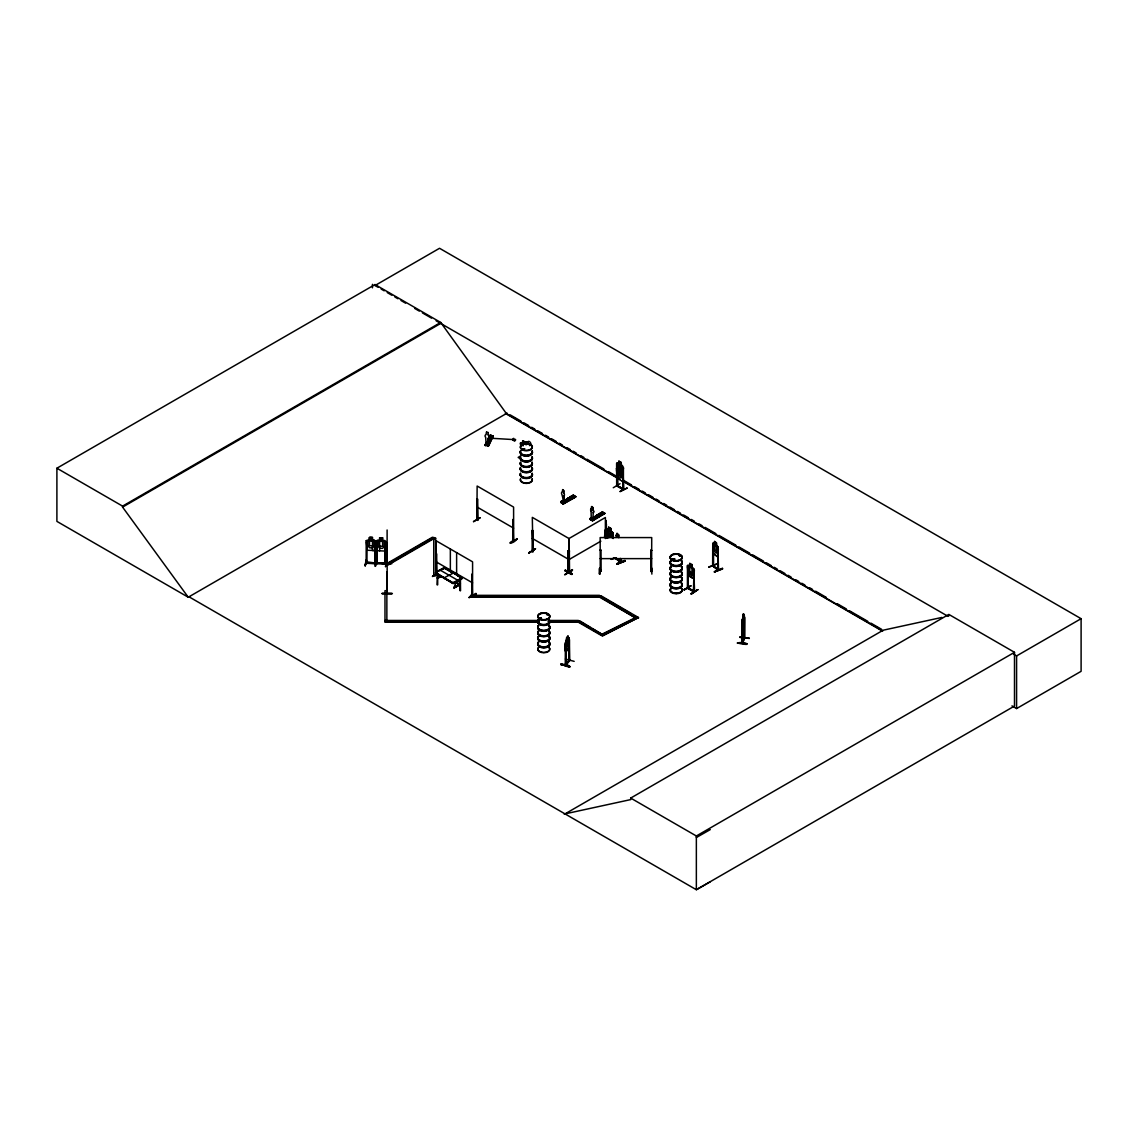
<?xml version="1.0" encoding="UTF-8"?>
<svg xmlns="http://www.w3.org/2000/svg" width="1138" height="1138" viewBox="0 0 1138 1138"><rect width="100%" height="100%" fill="white"/><g stroke="black" fill="none" stroke-linecap="round" stroke-linejoin="round"><path stroke-width="1.5" d="M521.645 444.19L522.399 444.631C518.743 444.986 536.723 440.591 522.982 444.19M605.814 526.425C605.885 532.214 606.07 507.847 606.042 529.81M605.814 527.036L605.942 525.244M606.227 529.511L606.227 538.288M606.398 524.049L606.383 538.046M563.68 502.47L563.993 495.884A2.148 1.238 60 0 0 563.68 492.939L563.68 490.492M563.779 502.413L564.092 495.827M592.841 519.298L593.254 512.669A2.148 1.238 60 0 0 592.926 509.724L592.827 507.32M742.687 642.956L742.389 619.883L743.583 613.738L742.744 615.516M742.687 642.23L744.11 638.062M744.209 638.119L744.721 637.308L744.11 637.735M744.323 615.473L744.437 638.66L744.665 617.066M488.174 444.446L488.643 437.661M744.096 625.544L742.246 629.712L744.323 622.415M737.438 643.112C743.157 640.737 755.902 646.981 737.452 643.041M737.538 642.785L746.955 643.695M562.912 501.445C560.508 501.161 564.917 503.978 561.944 494.589A2.148 1.238 60 0 1 562.158 492.071L562.826 489.596M572.073 495.827C578.175 498.558 569.413 496.268 573.324 495.101L575.6 496.595L562.798 503.551L563.41 504.034L560.977 501.488L563.082 503.437L564.334 501.986L564.519 502.996C560.067 498.956 562.869 505.827 562.713 501.204M592.087 518.302L591.077 518.359L592.059 517.989M591.248 518.7L591.091 511.417A2.148 1.238 60 0 1 591.319 508.899L591.518 506.566L592.372 506.652M374.558 540.223L366.237 540.621L367.204 550.251L374.644 550.522L375.725 547.99L375.725 541.034L372.453 540.066L375.725 541.034M367.048 542.229L366.208 542.001L366.166 563.296L366.308 562.229L367.147 563.296M366.464 560.365L365.184 565.913L366.379 560.294M365.967 560.294L365.198 565.856L366.408 559.939M367.176 562.328L375.711 562.912L367.076 562.328M372.439 540.123L374.032 541.062L374.032 545.899L372.439 547.89L369.494 547.762L367.915 545.614L367.915 540.792L369.494 539.995C366.408 535.088 377.176 538.317 369.494 537.406M375.611 542.613L374.772 542.385L374.871 563.41M376.379 542.456L377.247 542.499L377.19 563.765M376.109 560.351L375.355 566.368L376.166 560.394M376.28 562.969C375.696 564.035 379.324 561.503 385.825 563.936M384.943 564.107L384.943 542.84L385.057 563.836M385.796 543.068L384.929 543.039M385.682 563.41L385.057 563.068M386.82 561.262L385.526 566.824L386.351 560.849M569.284 637.877C563.964 636.768 563.068 659.514 568.829 647.863L569.256 644.819M565.216 649.798L565.686 651.804L568.929 647.892L569.284 644.833M385.754 564.149L376.351 563.708L376.408 541.133L377.418 540.18L384.786 540.536L385.882 541.574L385.682 564.178L385.725 563.139M385.882 541.574L385.882 548.53L384.8 551.048L377.375 550.707L376.408 541.062M379.566 540.351L378.086 541.233L378.086 546.069L379.665 548.217L382.624 548.36L384.203 546.354L384.203 541.532L382.624 540.578L382.738 537.847L379.566 537.762L379.665 550.82M486.58 444.033L487.149 443.322L486.964 444.275M742.104 642.6L742.104 643.439L742.019 620.765L744.081 615.117L743.555 616.483L743.484 613.723M742.104 620.807L742.844 618.119M560.878 664.635C569.896 662.999 575.458 671.121 561.105 663.938M565.572 651.306L568.104 638.361M387.19 593.595L387.105 529.981M435.527 573.353L435.797 572.087L444.489 567.464L462.085 578.033M437.02 584.79L437.533 573.225M437.689 584.832L437.703 574.733M454.204 582.642L452.696 582.912L435.641 572.499L444.489 567.748L461.971 577.763L461.815 579L453.123 583.638L435.527 572.77M488.871 439.225L489.852 439.78M460.534 590.75L460.421 578.758M462.056 577.876L453.123 582.756L435.555 573.211L453.123 583.339L462.085 577.734M523.139 449.538C521.773 447.632 525.144 449.851 522.527 449.467M523.893 448.856L523.949 449.467M539.782 618.802C540.465 616.497 539.483 619.997 541.204 618.802M541.404 618.802L541.261 618.147M568.687 498.43L569.014 498.188M569.555 499.084L569.882 498.245M547.478 614.933L547.591 614.676M599.029 515.813L599.029 515.087M672.316 559.896L672.828 559.199M673.639 559.256L672.046 559.512A6.017 3.471 0 0 1 674.621 558.687M680.14 555.671L679.215 555.7L680.183 555.771M679.258 555.6L680.24 555.7M564.917 570.607C571.347 571.176 577.535 578.758 564.917 570.607L571.802 574.505M565.245 570.038L572.13 573.922M565.245 570.323L572.073 574.334M718.092 554.69L717.609 556.781L713.27 553.253M718.178 554.647L717.523 556.809L713.227 553.296L712.658 550.251M455.428 583.14L454.204 588.019L460.207 584.591L459.965 583.638L455.47 583.111L460.364 583.737L453.934 587.222L454.218 588.047M386.721 563.879L386.778 542.769M622.429 481.26L623.183 479.183L622.529 470.876M694.223 576.283L693.455 578.517L688.248 575.401M591.589 518.515L591.931 517.989M611.262 559.412L614.435 558.089M708.803 567.265L716.712 564.021M565.942 646.825L566.624 648.077L568.559 643.624L567.933 636.028L566.582 637.678L565.942 641.988L566.055 665.147C562.357 667.807 571.902 656.057 569.398 660.993M565.387 664.62L566.055 665.076M487.135 444.048L487.22 443.507M486.865 443.507L486.651 444.204L487.306 443.664M742.886 616.54L743.327 614.605M742.659 621.889L742.445 643.425L744.679 638.062M739.814 637.38L749.345 638.361L739.942 637.052M742.118 643.383L744.295 638.077M591.077 518.331L591.561 517.705L591.618 519.91L591.461 518.245M620.039 483.693L613.268 487.747M432.468 576.525L436.565 574.121M473.479 521.773L480.279 517.804M528.672 553.082L535.472 548.815M690.88 585.999L684.109 589.64M488.615 437.746A2.148 1.693 24.9 0 0 488.174 434.915L488.216 434.844M485.528 445.484L485.741 443.336L485.983 444.105M486.339 442.639C480.208 455.94 499.767 416.977 485.855 445.442M487.619 439.851L489.809 435.513L493.167 436.224L488.629 445.968L485.044 445.413L486.58 442.469M487.704 440.008L490.819 440.491L487.704 440.008L489.809 435.328L492.953 436.082M487.605 441.359L490.407 435.598L487.804 441.26M487.363 443.749C486.879 447.447 488.358 442.938 486.367 443.692M488.031 445.883L492.925 435.982L487.562 445.812L488.401 445.726L488.401 444.802L488.159 445.499L485.286 444.318M492.726 436.181L487.789 445.726M488.23 445.911L492.925 435.811M560.906 664.578L569.839 666.697L561.077 664.009M435.797 573.979L436.821 574.221L435.911 574.05M472.54 594.847L471.658 595.501L472.583 595.672L472.583 561.831L436.11 540.778L435.882 574.79L436.11 553.566L436.807 575.017L436.139 574.576M476.808 519.227L477.846 519.469L476.936 519.298M476.836 520.038L477.846 520.237L477.135 498.814L476.893 520.094L477.135 486.026L513.594 507.079L513.665 540.963L512.669 540.664L513.437 541.105L512.982 519.511L512.783 540.763M471.658 594.648L472.654 594.946M513.224 540.294L513.437 540.337M512.655 540.692L512.669 539.896M532.001 551.304L533.025 551.574L532.314 530.152L532.115 551.404M567.848 571.233L568.616 571.674M605.388 538.559L605.388 517.506L568.929 538.559L568.787 572.229M688.191 587.834L687.878 587.293M688.12 567.506L687.508 567.151L688.362 567.364L688.106 588.602L687.85 587.308M617.493 477.32C619.001 489.966 615.516 483.366 617.322 485.513M616.568 485.841L623.34 489.738M623.34 488.97L617.322 485.727L623.283 488.984M616.881 464.688L616.81 485.698L623.667 489.61L622.955 468.202L622.714 489.468L622.955 480.478M599.47 568.516L599.541 574.121L600.011 568.545M599.541 574.107L599.527 568.488M599.982 574.05L599.939 568.132M568.716 571.432L569.612 571.29M568.602 572.272L568.545 551.347L569.299 550.849L569.541 572.13M608.674 535.714L608.674 530.877L610.779 532.086L610.779 536.923L608.674 535.714L611.177 531.389M455.47 583.552L454.475 581.845M514.447 439.638C512.911 443.82 517.818 438.087 514.447 439.638L490.137 438.201M489.141 439.069L489.496 439.837M530.351 445.157L529.511 445.513M530.18 445.257L529.81 445.385M462.056 578.175L454.034 582.912M597.834 515.414L599.143 515.727M540.351 618.005L541.233 618.375M547.705 614.42L546.823 614.719M679.471 555.572L679.258 555.458M565.757 643.937L565.643 665.588L569.754 660.595L569.37 639.442L568.972 661.007L569.256 637.877M565.415 659.03L574.164 661.349M565.714 664.236L569.37 660.495M386.764 593.04L386.764 572.044M620.125 561.39L620.708 561.759M714.493 543.879L712.758 543.281L712.63 565.856L718.234 569.626M713.085 566.269L713.583 565.43L712.729 565.173M713.569 566.155L713.498 553.893M717.694 569.228L718.178 569.583M712.929 565.714L718.533 570.252L717.95 548.772L717.651 570.01M600.039 571.233C602.173 570.935 599.37 572.428 600.238 570.408L601.12 570.465M650.737 570.878L651.818 570.465M486.438 432.042L486.097 434.588A2.148 1.693 24.9 0 0 485.67 437.291L486.097 444.119L488.216 444.361M366.109 563.054L375.725 563.452M374.672 562.67L374.644 563.623M384.843 563.125L377.318 563.196L385.796 563.353M366.223 540.692L369.494 539.938M522.484 448.813L522.484 449.581M523.893 449.368L523.38 449.723A6.017 3.471 0 0 0 522.086 450.25M568.758 498.487L570.095 498.686M673.383 559.754L673.596 559.071L673.198 559.91M619.001 461.189L619.001 463.778L616.682 463.394L617.393 462.768L623.411 467.149L623.411 489.781L622.642 488.799M617.294 467.988L616.54 468.529L617.251 467.889L622.5 470.947M606.426 529.483L607.137 528.971L613.197 533.338L611.163 531.403M693.526 578.474L688.12 575.501L687.423 565.586L689.77 565.899M490.378 435.698L489.582 435.698M601.12 570.65L600.252 570.721M651.818 571.432L650.765 571.461L650.836 550.18L651.718 550.365L650.836 550.18M561.233 502.768L573.765 495.528L561.589 502.982M562.67 503.608L575.6 496.41M590.75 519.81L603.097 512.669L589.953 519.369L591.561 517.705M590.565 519.497L592.585 520.863M602.329 512.256C599.057 511.958 606.81 516.026 601.22 512.655M593.666 519.824L593.666 518.914L591.803 520.422L604.747 513.238L602.471 511.929M592.429 520.663L604.747 513.238M604.79 513.537L592.557 520.863M375.554 562.641L375.583 563.694L366.28 563.282M616.455 468.443L617.166 478.373L622.557 481.331L623.34 479.198M621.064 470.037L622.13 471.587L622.13 476.424L620.992 477.86L618.873 476.666L617.749 473.949L617.749 469.112L618.873 468.884M616.455 475.399L617.237 478.33M623.34 472.242L622.429 470.99M688.149 565.074L694.152 569.413L694.308 592.087L687.423 588.161L687.494 565.543M691.89 577.635L692.032 564.59L692.032 567.179L694.294 569.37M522.399 444.631L520.493 444.19C519.867 441.331 523.139 444.289 522.37 445.058M520.493 444.19L520.663 442.881M477.533 520.407L477.761 499.169M436.579 575.159L436.736 553.922M436.608 573.808L432.525 576.198M436.039 573.808L436.736 574.975L436.039 574.576M516.951 538.601C514.774 544.021 502.626 544.931 517.05 539.042M510.251 543.025L516.993 538.957M532.243 550.394L532.712 551.745L532.94 530.507M471.758 595.515L471.957 574.263L472.412 595.857M528.729 553.224L535.514 548.815L528.729 552.784M469.141 597.336L476.31 593.965L469.183 597.393M469.141 597.777L475.926 593.353M568.161 550.849L567.919 572.13L567.919 550.991L568.772 551.205M608.674 537.79L607.55 535.073L608.674 527.25L610.935 528.544L610.864 531.176M569.541 550.991L567.919 550.991M604.534 537.278L605.146 530.152L604.776 537.406M606.611 530.891L606.611 537.918M611.917 537.563L610.935 528.544M612.315 532.001L613.112 533.381M612.5 538.032L612.728 534.376L613.354 538.246M613.354 534.732L612.5 534.519M572.13 569.939C549.583 584.747 587.265 559.825 565.43 574.349M565.33 574.349L572.485 570.522M693.853 570.494L693.611 591.717L693.853 570.494L694.55 591.945L687.665 588.019M694.479 570.849L693.611 570.636M684.151 590.081L690.951 585.672L684.151 589.64M693.995 591.547L693.611 590.949M693.782 590.963L688.191 588.047L694.223 591.319M691.036 593.993L697.864 589.626L691.42 594.192M697.879 589.655L691.051 593.567M189.079 596.838L188.339 597.279L56.9 521.389L56.9 468.216L375.028 284.543L440.705 322.452L506.382 413.549L619.954 479.126M375.028 284.543L375.028 285.524L439.538 248.283L1081.1 618.688L1081.1 671.32L1016.59 708.561L1011.981 705.887M56.9 468.216L122.577 506.126L440.705 322.452M710.283 881.779L696.356 889.717L188.993 596.796L188.239 597.222L122.577 507.107L440.705 323.434M188.239 597.222L507.121 413.122M522.641 444.944L522.641 440.904L523.452 444.574L523.452 442.71L524.49 442.113L526.012 442.995L526.012 444.858M525.159 441.729L527.719 441.999L525.159 441.729L525.159 443.592L526.681 444.474L526.681 442.611M526.012 442.995L523.452 442.71M521.104 459.14L518.146 457.433L521.104 455.613M386.835 563.566L432.426 537.25L435.626 537.975L435.626 575.856L433.749 575.856L433.749 537.975L388.172 564.334L386.835 563.566L388.172 564.989L433.749 538.672L435.626 538.63M386.835 564.22L394.445 559.825M397.475 558.075L408.115 551.93M411.145 550.18L432.426 537.904L433.749 538.672M563.68 491.047L563.68 492.939M616.611 463.322L616.682 485.94M618.844 463.692L618.844 461.103L621.163 462.355L622.145 471.374L621.021 472.796L618.93 471.587L617.806 468.87L617.806 464.034L618.93 463.82M439.695 570.437L444.716 568.09L460.406 577.122M443.578 568.474L439.695 570.721L439.695 569.839L457.917 580.366L457.917 581.248M622.614 465.783L621.092 464.987L621.021 462.441M560.977 501.488L562.414 500.862M567.606 498.387C573.708 501.133 564.96 498.842 568.858 497.662L571.134 499.169L568.858 497.662M569.982 497.022C576.084 499.767 567.321 497.477 571.233 496.296L573.509 497.804L571.233 496.296M560.792 502.512L573.324 495.272L575.785 496.893L563.381 504.006M616.611 470.264L617.294 473.237L622.571 476.281L623.34 474.148M562.471 501.915L573.324 495.272M563.082 502.697L564.519 502.086M623.567 468.557L622.714 468.33M440.733 576.397L437.291 577.165L440.605 576.041L437.447 578.346L440.406 575.956M440.691 576.127L437.447 577.691M437.447 578.346L440.691 576.781M454.218 587.393L460.364 583.737M453.977 587.891L460.207 584.591M620.11 491.687L627.322 487.946L620.153 491.317M593.254 512.669L593.154 512.712A2.148 1.238 60 0 0 592.841 509.781L592.926 507.818M591.319 508.899L591.419 508.842A2.148 1.238 60 0 0 591.091 511.417L591.091 511.417M596.767 515.23C602.87 517.961 594.107 515.67 598.019 514.504L600.295 515.998L598.019 514.504M599.129 513.864C605.231 516.595 596.483 514.305 600.38 513.138L602.671 514.632L600.38 513.138M589.939 519.355L602.471 512.114L604.747 513.423M590.252 519.525L602.471 512.114M590.138 518.316L592.229 520.265L593.666 518.914M591.788 520.407L604.321 513.167M568.929 559.611L600.836 541.19M470.549 596.44L599.47 596.44L600.807 595.672L638.489 617.55L602.301 636.128L601.077 634.648L637.266 616.725L638.489 618.204M631.192 613.866L600.807 596.326L599.47 597.094L470.549 597.094L470.549 595.345L599.47 595.345L599.47 597.094L635.943 618.147L599.47 596.44M548.217 621.561L578.374 621.561L579.697 620.793L602.5 634.606L601.163 635.374L578.374 622.216L548.217 622.216M590.338 627.593L579.697 621.448L578.374 622.216L578.374 620.466L548.217 620.466M578.374 621.561L601.163 634.72L602.5 633.951M635.943 617.493L637.266 616.725M564.277 814.324L883.159 630.21L941.908 617.436M565.017 813.883L630.694 799.601L630.694 798.079L948.822 614.406L1014.499 652.316L1014.499 706.044L696.356 889.717L696.356 835.989L1014.499 652.316M948.822 615.928L948.082 616.369L436.124 320.788M1013.545 654.165L1016.59 655.929L1081.1 618.688M696.356 837.525L710.283 829.588M601.077 635.303L634.122 618.944M601.077 634.648L602.301 635.473L638.489 617.55M522.74 448.969L523.466 448.785M569.882 498.828L569.014 498.899M599.029 515.67L598.019 515.67M679.784 555.472L680.24 555.529M673.269 559.54L672.643 559.583M616.113 536.283L617.024 536.154L617.052 533.395L618.873 534.888L618.873 537.492M614.193 557.947L611.319 559.085M620.082 561.475L616.028 557.819M620.551 561.973L620.082 561.262M616.896 563.651C641.519 554.121 600.366 570.764 624.833 560.493M616.896 564.078L625.103 561.105M625.075 561.048L617.194 564.32M716.414 542.755L717.182 551.859L716.257 553.182L714.55 551.788L713.64 548.971L714.493 541.29L716.414 542.755L716.414 545.344L717.566 546.382M713 544.718L713.284 566.34M717.594 546.311L713.27 542.968M718.149 547.791L717.509 546.354L718.092 547.776M718.448 549.185L717.68 548.872M713.227 553.296L712.815 550.266M713.284 565.785L717.609 569.341M714.451 571.546C738.96 561.759 698.092 579.029 722.36 568.36M722.63 568.957L714.465 571.916M569.185 571.93L569.299 550.849M375.369 566.311L376.194 560.735M598.175 515.158L598.887 515.158M443.777 568.388L444.716 568.388M673.412 559.853L673.312 559.099M486.623 432.013L488.031 432.554M568.915 571.689L568.175 571.091M689.77 566.07L688.632 566.297L688.632 571.134L689.77 573.851L691.89 575.046L693.014 573.609L693.014 568.772L691.89 567.265M532.712 550.977L532.001 550.536L532.94 550.764M693.896 590.778L694.308 591.319M651.619 570.721L650.95 570.721M375.654 563.708L375.611 541.076M540.593 618.204L541.147 618.19M743.455 616.469L743.825 621.277L742.758 625.9L742.389 624.719M477.064 519.056L477.476 520.365M512.911 540.522L512.982 519.511M532.243 551.162L533.025 551.574M472.014 595.316L471.957 574.263M688.077 588.559L688.362 567.364M601.02 550.18L600.139 550.18L601.02 550.18L601.12 570.878M382.098 563.651L391.771 563.751M651.846 574.121L651.846 568.132M382.112 593.311C399.324 593.922 391.842 593.168 382.112 593.609M382.112 593.68L391.771 593.623M600.153 558.63L651.718 558.63M433.749 575.188L435.626 575.188M384.985 620.466L539.341 620.466M384.985 621.561L539.341 621.561M539.341 622.216L384.985 622.216L384.985 590.693L386.863 590.693L386.863 621.135M372.439 540.991L369.494 540.863L369.494 545.685L372.439 545.827M366.28 562.513L366.948 562.542M713 565.771L713 553.481M615.189 558.018L620.651 562.485L620.423 558.445M712.715 565.871L718.234 570.394L718.178 547.748M379.665 537.847L382.624 537.99M379.665 541.304L382.624 541.446L382.624 546.283L379.665 546.14M374.63 550.607L372.439 550.522L372.553 537.392M651.69 570.451L651.619 571.489L651.718 537.577L600.153 537.577L600.252 571.461M562.542 489.625L563.395 490.009M650.95 571.461L651.818 571.233M742.004 627.749L742.36 629.727M739.842 637.237L749.345 638.39M568.559 572.442L568.303 571.134M522.257 444.119L523.338 444.332M561.048 664.379L569.882 666.726M523.11 443.877L523.11 441.188L525.016 441.871L522.641 440.904L524.319 443.649M687.878 588.062L687.736 567.009M718.149 570.394L717.95 548.772M620.509 562.471L620.651 558.971M692.032 564.59L689.699 563.353L689.77 576.44M689.77 566.937L691.89 568.132M689.77 571.774L691.89 572.969M608.602 527.292L610.864 528.587M479.966 517.69L473.55 521.446M532.94 551.532L532.314 517.363L568.772 538.416L568.858 572.442M375.028 285.524L378.086 287.288M381.145 289.052L384.203 290.816M387.247 292.58L391.828 295.226M394.886 296.99L397.944 298.753M401.003 300.517L405.583 303.163M414.744 308.455L419.325 311.101M422.383 312.865L431.544 318.142M510.194 414.886L520.934 421.088M524.006 422.867L528.615 425.527M531.674 427.291L534.746 429.069M537.819 430.833L542.428 433.493M545.5 435.271L548.559 437.049M551.631 438.813L556.24 441.473M559.313 443.251L562.371 445.015M566.98 447.675L570.053 449.453M573.125 451.217L576.184 452.995M580.793 455.655L583.865 457.419M586.938 459.197L603.823 468.941M608.417 471.601L617.635 476.922M623.766 480.464L631.448 484.888M634.506 486.666L639.115 489.326M642.188 491.09L645.26 492.868M648.333 494.646L652.928 497.292M656 499.07L659.073 500.848M663.667 503.494L666.74 505.272M669.813 507.05L674.421 509.71M677.494 511.474L680.552 513.252M683.625 515.016L688.234 517.676M691.307 519.454L694.365 521.218M698.974 523.878L702.046 525.656M705.119 527.42L715.859 533.622M718.932 535.401L735.817 545.145M738.875 546.923L749.629 553.125M752.687 554.889L763.442 561.105M766.5 562.869L771.109 565.529M774.181 567.307L777.254 569.071M780.327 570.849L784.921 573.509M787.994 575.273L791.066 577.051M795.661 579.711L798.734 581.475M801.806 583.253L804.879 585.017M809.488 587.677L812.546 589.456M815.619 591.219L826.359 597.436M837.113 603.638L846.316 608.944M849.389 610.722L867.81 621.348M870.869 623.126L881.623 629.328M623.027 480.89L882.405 630.651M505.372 413.407L616.241 477.419M622.401 480.976L882.633 631.22M520.479 442.981L522.171 443.962M591.732 518.316L591.035 517.904L591.035 519.44M592.926 519.255L590.921 517.975L590.921 519.511M532.314 538.416L568.772 559.469M477.135 507.079L513.594 528.132M634.236 615.63L637.266 617.379M593.382 629.342L602.5 634.606M436.11 561.831L472.583 582.884M444.915 568.474L453.365 573.353M457.59 575.8L460.406 577.421M630.694 798.079L696.356 835.989M523.11 441.188L525.016 442.412M716.67 564.05L708.846 566.937M618.731 537.563L615.743 535.116L617.109 536.126L617.052 533.395M620.921 558.858L620.978 562.414L615.743 558.474M615.985 558.289L620.907 562.314M687.537 588.261L687.423 587.393M522.257 444.958L523.196 445.854M575.757 496.908L563.082 503.821L563.253 502.811M563.125 489.881L563.651 490.805M562.741 501.431L561.888 501.076L561.888 502.612M454.275 582.158L455.513 583.524M620.125 562.101L620.139 558.559M529.668 445.385L529.597 445.257A2.148 1.238 60 0 0 530.905 444.019A2.148 1.238 60 0 0 529.227 441.501A2.148 1.238 60 0 0 527.876 442.639M488.074 432.483L488.174 434.915M376.522 548.004L377.46 550.607M1016.59 655.929L1016.59 708.561M744.451 617.55L744.437 638.66M744.053 637.721L744.11 638.617M689.841 563.438L689.841 566.027M617.251 465.186L617.109 486.239M613.112 533.324L613.197 538.544M608.759 527.378L608.759 529.967M606.995 531.389L606.995 538.402M605.9 520.82L605.9 538.274M605.146 530.152L605.146 536.923M593.495 518.814L593.495 519.54M568.033 636.042L567.976 638.788M565.358 642.842L565.387 665.46M564.334 501.986L564.334 502.712L561.774 501.147L561.774 502.683M491.289 439.325L488.174 439.026M488.856 444.73L488.856 443.82L488.615 444.517M486.41 443.607L486.367 445.228M485.741 443.336L485.741 444.247M459.908 580.593L459.908 590.65M456.623 552.613L456.623 573.666M453.365 573.068L444.247 577.734L444.247 578.616M450.349 548.985L450.349 570.053M372.453 284.344L372.453 287.829M367.076 542.044L366.934 563.338M122.577 506.126L122.577 507.107M549.085 625.744A6.117 3.528 0 0 1 543.793 631.035A6.117 3.528 0 0 1 538.487 625.744M549 626.099A6.017 3.471 0 0 1 543.793 631.32A6.017 3.471 0 0 1 538.573 626.099M548.985 630.651A5.989 3.457 0 0 1 543.793 635.843A5.989 3.457 0 0 1 538.601 630.651M549 630.978A6.017 3.471 0 0 1 543.793 636.199A6.017 3.471 0 0 1 538.573 630.978M549.085 619.926A6.117 3.528 0 0 1 543.793 625.231A6.117 3.528 0 0 1 538.487 619.926M549 625.132A6.017 3.471 0 0 1 543.793 630.338A6.017 3.471 0 0 1 538.573 625.132M549 620.295A6.017 3.471 0 0 1 543.793 625.516A6.017 3.471 0 0 1 538.573 620.295M549.085 625.445A6.117 3.528 0 0 1 543.793 630.736A6.117 3.528 0 0 1 538.487 625.445M549.085 619.627A6.117 3.528 0 0 1 543.793 624.933A6.117 3.528 0 0 1 538.487 619.627M549 619.328A6.017 3.471 0 0 1 543.793 624.534A6.017 3.471 0 0 1 538.573 619.328M549.085 642.301A6.117 3.528 0 0 1 543.793 647.593A6.117 3.528 0 0 1 538.487 642.301M549 642.657A6.017 3.471 0 0 1 543.793 647.878A6.017 3.471 0 0 1 538.573 642.657M548.985 647.209A5.989 3.457 0 0 1 543.793 652.401A5.989 3.457 0 0 1 538.601 647.209M548.985 631.505A6.003 3.471 0 0 1 543.793 636.697A6.003 3.471 0 0 1 538.587 631.505M549 647.536A6.017 3.471 0 0 1 543.793 652.757A6.017 3.471 0 0 1 538.573 647.536M549.028 631.192A6.046 3.485 0 0 1 543.793 636.427A6.046 3.485 0 0 1 538.559 631.192M549.085 636.483A6.117 3.528 0 0 1 543.793 641.789A6.117 3.528 0 0 1 538.487 636.483M549 641.69A6.017 3.471 0 0 1 543.793 646.896A6.017 3.471 0 0 1 538.573 641.69M549 636.853A6.017 3.471 0 0 1 543.793 642.074A6.017 3.471 0 0 1 538.573 636.853M549.085 642.003A6.117 3.528 0 0 1 543.793 647.294A6.117 3.528 0 0 1 538.487 642.003M549.085 636.185A6.117 3.528 0 0 1 543.793 641.491A6.117 3.528 0 0 1 538.487 636.185M549 635.886A6.017 3.471 0 0 1 543.793 641.092A6.017 3.471 0 0 1 538.573 635.886M681.463 566.724A6.117 3.528 0 0 1 676.171 572.016A6.117 3.528 0 0 1 670.879 566.724M681.392 567.08A6.017 3.471 0 0 1 676.171 572.3A6.017 3.471 0 0 1 670.965 567.08M681.363 571.632A5.989 3.457 0 0 1 676.171 576.824A5.989 3.457 0 0 1 670.979 571.632M681.406 571.945A6.046 3.485 0 0 1 676.171 577.179A6.046 3.485 0 0 1 670.936 571.945M681.406 572.186A6.046 3.485 0 0 1 676.171 577.421A6.046 3.485 0 0 1 670.936 572.186M681.463 560.906A6.117 3.528 0 0 1 676.171 566.212A6.117 3.528 0 0 1 670.879 560.906M671.847 560.181A6.117 3.528 0 0 1 674.592 559.27M681.392 566.112A6.017 3.471 0 0 1 676.171 571.319A6.017 3.471 0 0 1 670.965 566.112M681.392 561.276A6.031 3.485 0 0 1 676.171 566.496A6.031 3.485 0 0 1 670.951 561.276M671.904 560.55A6.031 3.485 0 0 1 674.606 559.654M681.463 566.425A6.117 3.528 0 0 1 676.171 571.717A6.117 3.528 0 0 1 670.879 566.425M681.463 560.607A6.117 3.528 0 0 1 676.171 565.913A6.117 3.528 0 0 1 670.879 560.607M671.847 559.882A6.117 3.528 0 0 1 674.592 558.971M681.392 560.309A6.017 3.471 0 0 1 676.171 565.515A6.017 3.471 0 0 1 670.965 560.309M681.463 583.282A6.117 3.528 0 0 1 676.171 588.574A6.117 3.528 0 0 1 670.879 583.282M681.392 583.638A6.017 3.471 0 0 1 676.171 588.858A6.017 3.471 0 0 1 670.965 583.638M681.378 572.485A6.003 3.471 0 0 1 676.171 577.677A6.003 3.471 0 0 1 670.979 572.485M681.406 588.502A6.046 3.485 0 0 1 676.171 593.737A6.046 3.485 0 0 1 670.936 588.502M681.463 577.464A6.117 3.528 0 0 1 676.171 582.77A6.117 3.528 0 0 1 670.879 577.464M681.392 582.67A6.017 3.471 0 0 1 676.171 587.877A6.017 3.471 0 0 1 670.965 582.67M681.392 577.834A6.031 3.485 0 0 1 676.171 583.054A6.031 3.485 0 0 1 670.951 577.834M681.463 582.983A6.117 3.528 0 0 1 676.171 588.275A6.117 3.528 0 0 1 670.879 582.983M681.463 577.165A6.117 3.528 0 0 1 676.171 582.471A6.117 3.528 0 0 1 670.879 577.165M681.392 576.866A6.017 3.471 0 0 1 676.171 582.073A6.017 3.471 0 0 1 670.965 576.866M522.1 449.795A5.989 3.457 0 0 0 532.129 448.244A5.989 3.457 0 0 0 524.789 444.005A5.989 3.457 0 0 0 522.1 449.795A6.117 3.528 0 0 1 523.281 449.311M532.129 462.156A5.989 3.457 0 0 1 526.339 466.509A5.989 3.457 0 0 1 520.55 462.156M532.243 451.445A6.117 3.528 0 0 1 526.339 455.897A6.117 3.528 0 0 1 520.436 451.445M532.157 451.8A6.017 3.471 0 0 1 526.339 456.182A6.017 3.471 0 0 1 520.521 451.8M532.243 451.146A6.117 3.528 0 0 1 526.339 455.598A6.117 3.528 0 0 1 520.436 451.146M522.015 449.567A6.117 3.528 0 0 1 524.76 448.656M532.157 450.833A6.017 3.471 0 0 1 526.339 455.2A6.017 3.471 0 0 1 520.521 450.833M522.086 449.268A6.017 3.471 0 0 1 523.324 448.713M532.157 457.618A6.017 3.471 0 0 1 526.339 461.985A6.017 3.471 0 0 1 520.521 457.618M532.243 457.263A6.117 3.528 0 0 1 526.339 461.701A6.117 3.528 0 0 1 520.436 457.263M532.243 456.964A6.117 3.528 0 0 1 526.339 461.402A6.117 3.528 0 0 1 520.436 456.964M532.171 456.637A6.031 3.485 0 0 1 526.339 461.018A6.031 3.485 0 0 1 520.507 456.637M532.171 462.483A6.031 3.485 0 0 1 526.339 466.865A6.031 3.485 0 0 1 520.507 462.483M532.129 463.01A5.989 3.457 0 0 1 526.339 467.377A5.989 3.457 0 0 1 520.55 463.01M532.129 478.714A5.989 3.457 0 0 1 526.339 483.067A5.989 3.457 0 0 1 520.55 478.714M532.171 462.697A6.046 3.485 0 0 1 526.339 467.092A6.046 3.485 0 0 1 520.507 462.697M532.157 468.358A6.017 3.471 0 0 1 526.339 472.739A6.017 3.471 0 0 1 520.521 468.358M532.171 467.391A6.031 3.485 0 0 1 526.339 471.772A6.031 3.485 0 0 1 520.507 467.391M532.157 474.176A6.017 3.471 0 0 1 526.339 478.543A6.017 3.471 0 0 1 520.521 474.176M532.243 473.821A6.117 3.528 0 0 1 526.339 478.259A6.117 3.528 0 0 1 520.436 473.821M532.243 473.522A6.117 3.528 0 0 1 526.339 477.96A6.117 3.528 0 0 1 520.436 473.522M532.171 473.195A6.031 3.485 0 0 1 526.339 477.576A6.031 3.485 0 0 1 520.507 473.195M532.243 468.003A6.117 3.528 0 0 1 526.339 472.455A6.117 3.528 0 0 1 520.436 468.003M532.243 467.704A6.117 3.528 0 0 1 526.339 472.156A6.117 3.528 0 0 1 520.436 467.704M532.171 479.041A6.031 3.485 0 0 1 526.339 483.422A6.031 3.485 0 0 1 520.507 479.041M521.887 444.517A1.878 1.081 60 0 1 522.484 443.137A1.878 1.081 60 0 1 524.092 444.289M521.759 445.669A1.878 1.081 60 0 1 521.745 443.493A1.878 1.081 60 0 1 523.622 444.56M512.541 439.595C513.935 442.526 514.732 435.57 512.541 439.595M621.817 477.476L619.84 473.934C618.859 477.434 616.455 474.731 619.356 473.095L617.948 469.34L619.812 472.768C620.637 469.325 623.34 472.242 620.295 473.65L621.817 477.476M743.455 617.322L742.758 623.823L743.455 617.322M567.663 636.867L566.852 638.731L567.663 636.867M567.89 639.613L566.624 641.163L566.624 646L567.89 644.449L567.89 639.613M618.802 466.167L621.064 467.448L618.802 466.167M615.459 536.851L615.459 536.851M371.913 537.947L370.021 537.861L370.021 538.715L371.913 538.8L371.913 537.947M382.098 538.402L380.192 538.302L380.192 539.17L382.098 539.27L382.098 538.402M492.455 436.793L489.34 436.309L492.455 436.793M492.157 437.447L489.041 436.978L492.157 437.447M491.701 438.443L488.586 437.959L491.701 438.443M620.608 467.718L619.257 466.95L620.608 468.572L620.608 467.718M620.992 470.947L618.873 469.752L618.873 474.589L620.992 475.784L620.992 470.947M691.506 564.903L690.14 564.135L691.506 565.757L691.506 564.903M610.409 528.843L609.058 528.075L610.409 529.711L610.409 528.843M620.651 462.654L619.3 461.872L620.651 463.522L620.651 462.654M621.021 465.897L618.93 464.688L618.93 469.525L621.021 470.719L621.021 465.897M457.206 585.657L457.206 585.657M715.958 543.011L714.863 542.115L715.958 543.879L715.958 543.011M716.257 546.283L714.55 544.889L714.55 549.725L716.257 551.119L716.257 546.283M618.432 535.144L617.337 534.248L618.432 536.012L618.432 535.144M540.763 619.228A6.046 3.485 0 0 0 549.825 616.199A6.046 3.485 0 0 0 540.763 613.183A6.046 3.485 0 0 0 540.763 619.228M540.792 619.684A6.003 3.471 0 0 0 549.796 616.682A6.003 3.471 0 0 0 540.792 613.667A6.003 3.471 0 0 0 540.792 619.684M540.763 619.413A6.046 3.485 0 0 0 549.825 616.398A6.046 3.485 0 0 0 540.763 613.382A6.046 3.485 0 0 0 540.763 619.413M673.17 560.181A6.003 3.471 0 0 0 682.174 557.179A6.003 3.471 0 0 0 673.17 554.163A6.003 3.471 0 0 0 673.17 560.181M673.184 560.664A5.989 3.457 0 0 0 682.174 557.663A5.989 3.457 0 0 0 673.184 554.661A5.989 3.457 0 0 0 673.184 560.664M673.155 560.394A6.046 3.485 0 0 0 682.217 557.378A6.046 3.485 0 0 0 673.155 554.348A6.046 3.485 0 0 0 673.155 560.394M676.171 593.396A6.003 3.471 0 0 0 681.378 588.19A6.003 3.471 0 0 1 676.171 593.367A6.003 3.471 0 0 1 670.979 588.19A6.003 3.471 0 0 0 676.171 593.367M523.324 449.866A6.031 3.485 0 0 0 532.371 446.85A6.031 3.485 0 0 0 523.324 443.834A6.031 3.485 0 0 0 523.324 449.866"/></g></svg>
